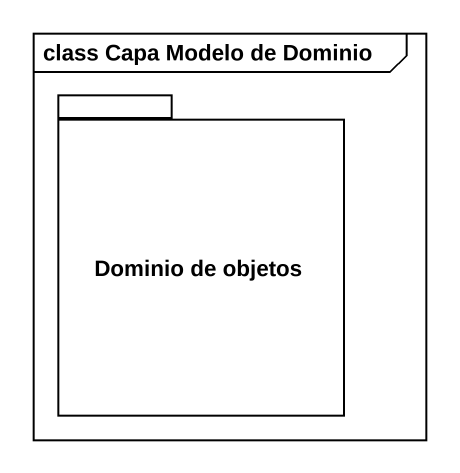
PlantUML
@startuml
mainframe class Capa Modelo de Dominio
package "Dominio de objetos" as Dominio_de_objetos {
}
@enduml
